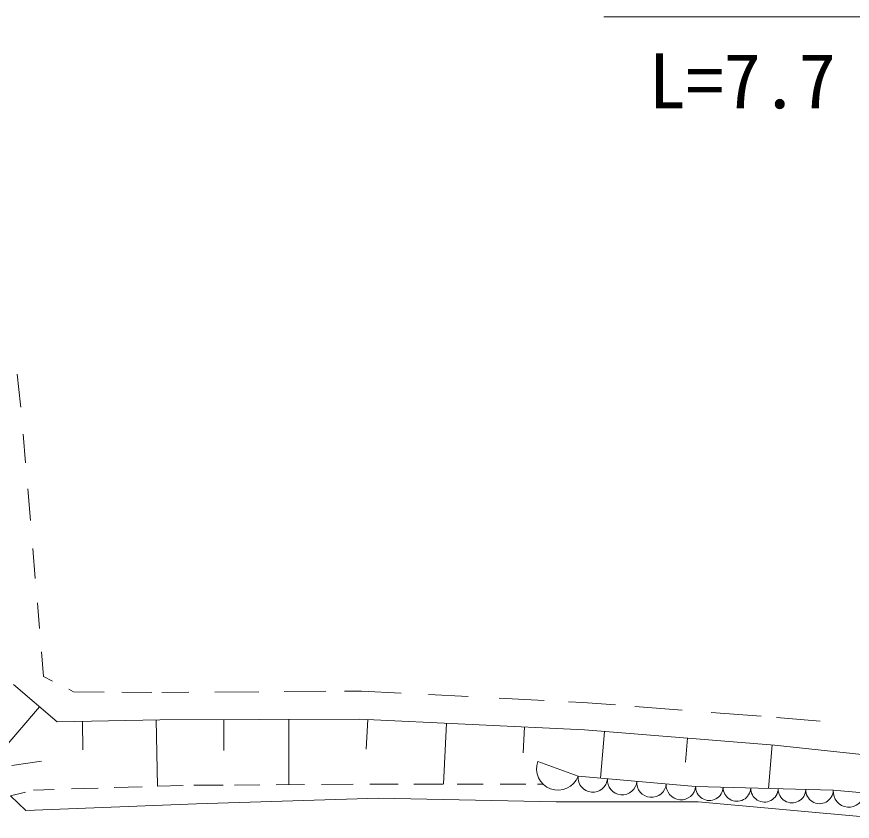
# Model space of a CAD drawing. Units: millimetres, scale not verified. Extents: x 40000 to 680000, y 20000 to 380000.
# Drawn here: x 368268 to 396066, y 309899 to 336683 of the extents above; entities that cross this region are included whole.
import ezdxf
from ezdxf.enums import TextEntityAlignment as Align

# ---------------------------------------------------------------- set-up
doc = ezdxf.new("R2010")
doc.units = ezdxf.units.MM
doc.header["$LTSCALE"] = 1000
doc.layers.add('M-BGD', color=7, linetype='Continuous', lineweight=13)
doc.layers.add('M-STR-STR3', color=7, linetype='Continuous', lineweight=13)
doc.styles.add('ＭＳ ゴシック', font='')
doc.styles.get('ＭＳ ゴシック').set_extended_font_data('MS Gothic')

msp = doc.modelspace()

# ---------------------------------------------------------------- linework, layer by layer
at = {"layer": 'M-BGD'}
for p, q in [((368396, 323760), (368287, 324785)), ((368402, 323683), (368396, 323760)), ((368559, 321836), (368479, 322782)), ((368723, 319912), (368633, 320969)), ((368887, 317983), (368802, 318978)), ((369029, 316318), (368957, 317166)), ((369165, 314719), (369095, 315537)), ((369464, 314565), (369165, 314719)), ((369619, 313209), (368157, 314453)), ((370159, 314208), (369997, 314292)), ((371173, 314201), (370159, 314208)), ((372769, 314189), (371761, 314197)), ((373994, 314194), (373091, 314187)), ((376328, 314210), (374859, 314200)), ((378557, 314226), (377161, 314216)), ((379743, 314235), (379169, 314230)), ((381057, 314167), (379743, 314235)), ((383291, 314052), (381968, 314120)), ((385815, 313921), (384322, 313998)), ((387097, 313855), (386626, 313880)), ((388188, 313771), (387097, 313855)), ((367723, 312179), (369028, 313712)), ((390412, 313600), (388829, 313722)), ((379684, 313300), (373027, 313275)), ((375158, 312260), (375154, 313283)), ((377324, 311118), (377316, 313291)), ((387158, 312944), (379684, 313300)), ((379898, 312296), (379945, 313287)), ((393034, 313398), (391371, 313526)), ((395002, 313228), (393548, 313359)), ((373027, 313275), (369619, 313209)), ((370471, 312276), (370452, 313225)), ((372955, 311063), (372912, 313273)), ((382466, 311134), (382562, 313163)), ((385116, 312174), (385157, 313039)), ((393479, 312438), (387158, 312944)), ((387694, 311335), (387818, 312891)), ((390515, 311870), (390579, 312670)), ((393281, 310992), (393397, 312444)), ((397560, 311991), (393479, 312438)), ((368105, 311762), (369096, 311901)), ((385607, 311893), (386944, 311399)), ((386944, 311399), (390854, 311062)), ((372953, 311063), (373811, 311089)), ((374158, 311099), (374163, 311099)), ((374163, 311099), (375133, 311105)), ((375511, 311107), (376360, 311112)), ((376905, 311116), (377848, 311121)), ((378407, 311124), (379460, 311131)), ((380011, 311134), (380205, 311135)), ((380205, 311135), (380962, 311135)), ((381485, 311134), (382443, 311134)), ((382922, 311134), (383782, 311133)), ((384348, 311133), (385209, 311133)), ((385590, 311132), (385782, 311132)), ((390854, 311062), (395434, 310930)), ((368065, 310750), (368558, 310872)), ((368832, 310940), (369519, 310960)), ((370094, 310978), (370979, 311004)), ((371509, 311020), (372445, 311048)), ((395434, 310930), (400577, 310489)), ((368568, 310253), (368065, 310750)), ((380307, 310674), (374245, 310481)), ((386218, 310547), (380307, 310674)), ((390939, 310551), (386218, 310547)), ((398128, 309899), (390939, 310551)), ((374245, 310481), (368568, 310253))]:
    msp.add_line(p, q, dxfattribs=at)
for centre, radius, start, end in [((386276, 311646), 713, 159.7164, 339.7164), ((387433, 311357), 491, 175.0755, 355.0755), ((388411, 311273), 491, 175.0755, 355.0755), ((389388, 311189), 491, 175.0755, 355.0755), ((390366, 311104), 491, 175.0755, 355.0755), ((391312, 311049), 458, 178.3475, 358.3475), ((392228, 311023), 458, 178.3475, 358.3475), ((393144, 310996), 458, 178.3475, 358.3475), ((394060, 310970), 458, 178.3475, 358.3475), ((394976, 310943), 458, 178.3475, 358.3475), ((395949, 310886), 516, 175.0979, 355.0979)]:
    msp.add_arc(centre, radius, start, end, dxfattribs=at)
at = {"layer": 'M-STR-STR3'}
msp.add_line((387796, 336683), (410133, 336683), dxfattribs=at)

# ---------------------------------------------------------------- texts
at = {"layer": 'M-STR-STR3', "style": 'ＭＳ ゴシック'}
msp.add_text('L=7.7', height=1833, dxfattribs=at).set_placement((389290, 333083), align=Align.BOTTOM_LEFT)

doc.saveas('drawing.dxf')
